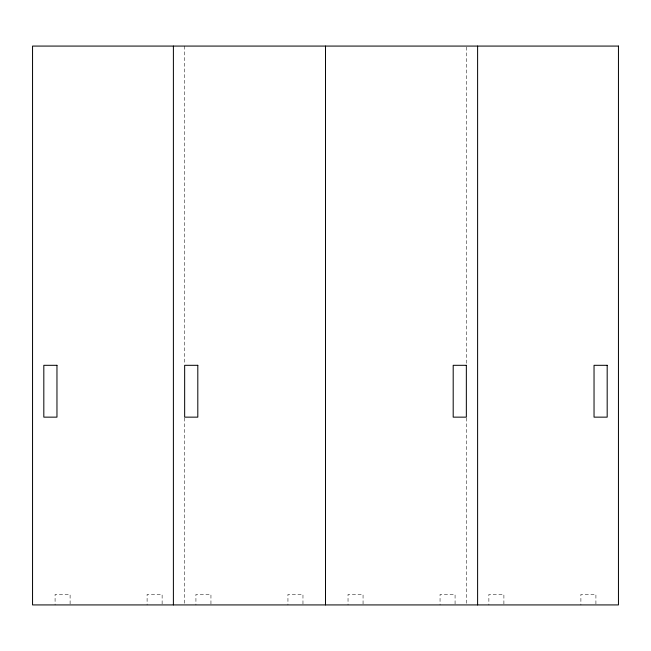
<?xml version="1.0" encoding="UTF-8"?>
<svg xmlns="http://www.w3.org/2000/svg" width="651" height="651" viewBox="0 0 651 651"><rect width="100%" height="100%" fill="white"/><g stroke="black" fill="none" stroke-linecap="round" stroke-linejoin="round"><path stroke-width="0.49" stroke-dasharray="3.25 2.44" d="M595.917 603.973L595.917 594.412L580.895 594.412L580.895 604.925M503.898 603.973L503.898 594.412L488.877 594.412L488.877 604.925M466.344 47.084L466.344 364.112M466.344 417.966L466.344 603.916M455.073 603.973L455.073 594.412L440.052 594.412L440.052 604.925M363.055 603.973L363.055 594.412L348.033 594.412L348.033 604.925M302.967 603.973L302.967 594.412L287.945 594.412L287.945 604.925M210.948 603.973L210.948 594.412L195.927 594.412L195.927 604.925M184.656 46.075L184.656 364.112M184.656 417.966L184.656 603.916M162.123 603.973L162.123 594.412L147.102 594.412L147.102 604.925M70.105 603.973L70.105 594.412L55.083 594.412L55.083 604.925"/><path stroke-width="0.98" d="M477.606 46.075L477.606 604.925M325.5 46.075L325.5 604.925M173.394 46.075L173.394 604.925M618.45 46.075L32.55 46.075L32.55 604.925L618.45 604.925L618.45 46.075M56.962 365.309L43.82 365.309L43.82 417.145L56.962 417.145L56.962 365.309M197.806 365.309L184.656 365.309L184.656 417.145L197.806 417.145L197.806 365.309M466.344 365.309L453.194 365.309L453.194 417.145L466.344 417.145L466.344 365.309M607.18 365.309L594.038 365.309L594.038 417.145L607.18 417.145L607.18 365.309"/></g></svg>
